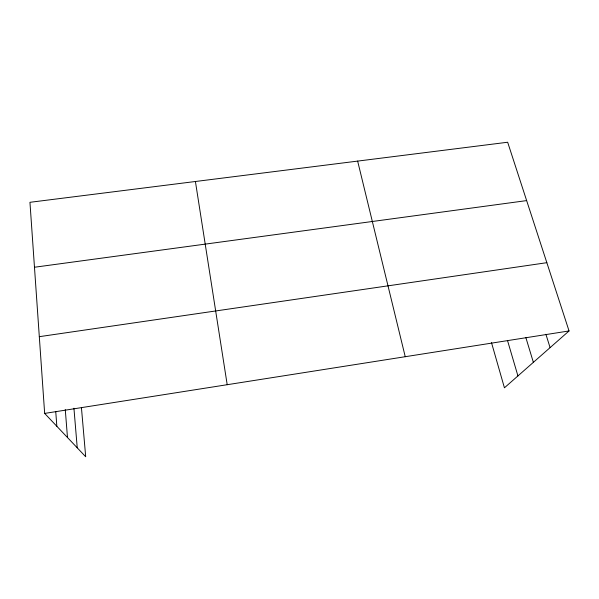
<?xml version="1.0" encoding="UTF-8"?>
<svg xmlns="http://www.w3.org/2000/svg" width="599" height="599" viewBox="0 0 599 599"><rect width="100%" height="100%" fill="white"/><g stroke="black" fill="none" stroke-linecap="round" stroke-linejoin="round"><path stroke-width="0.9" d="M81.419 407.455L85.702 456.76L44.655 413.415L29.95 202.305L507.66 142.24L569.05 330.947L504.433 387.808L491.494 342.621M44.655 413.415L569.05 330.947M39.309 336.675L546.842 262.684M34.472 267.244L526.648 200.598M545.906 334.279L550.092 347.63M525.847 337.544L533.372 362.343M507.638 340.943L517.933 375.925M357.648 161.101L405.238 356.704M195.416 181.497L227.201 384.708M73.932 408.226L77.241 447.82M65.276 409.619L67.485 437.525M55.729 411.393L56.838 426.278"/></g></svg>
